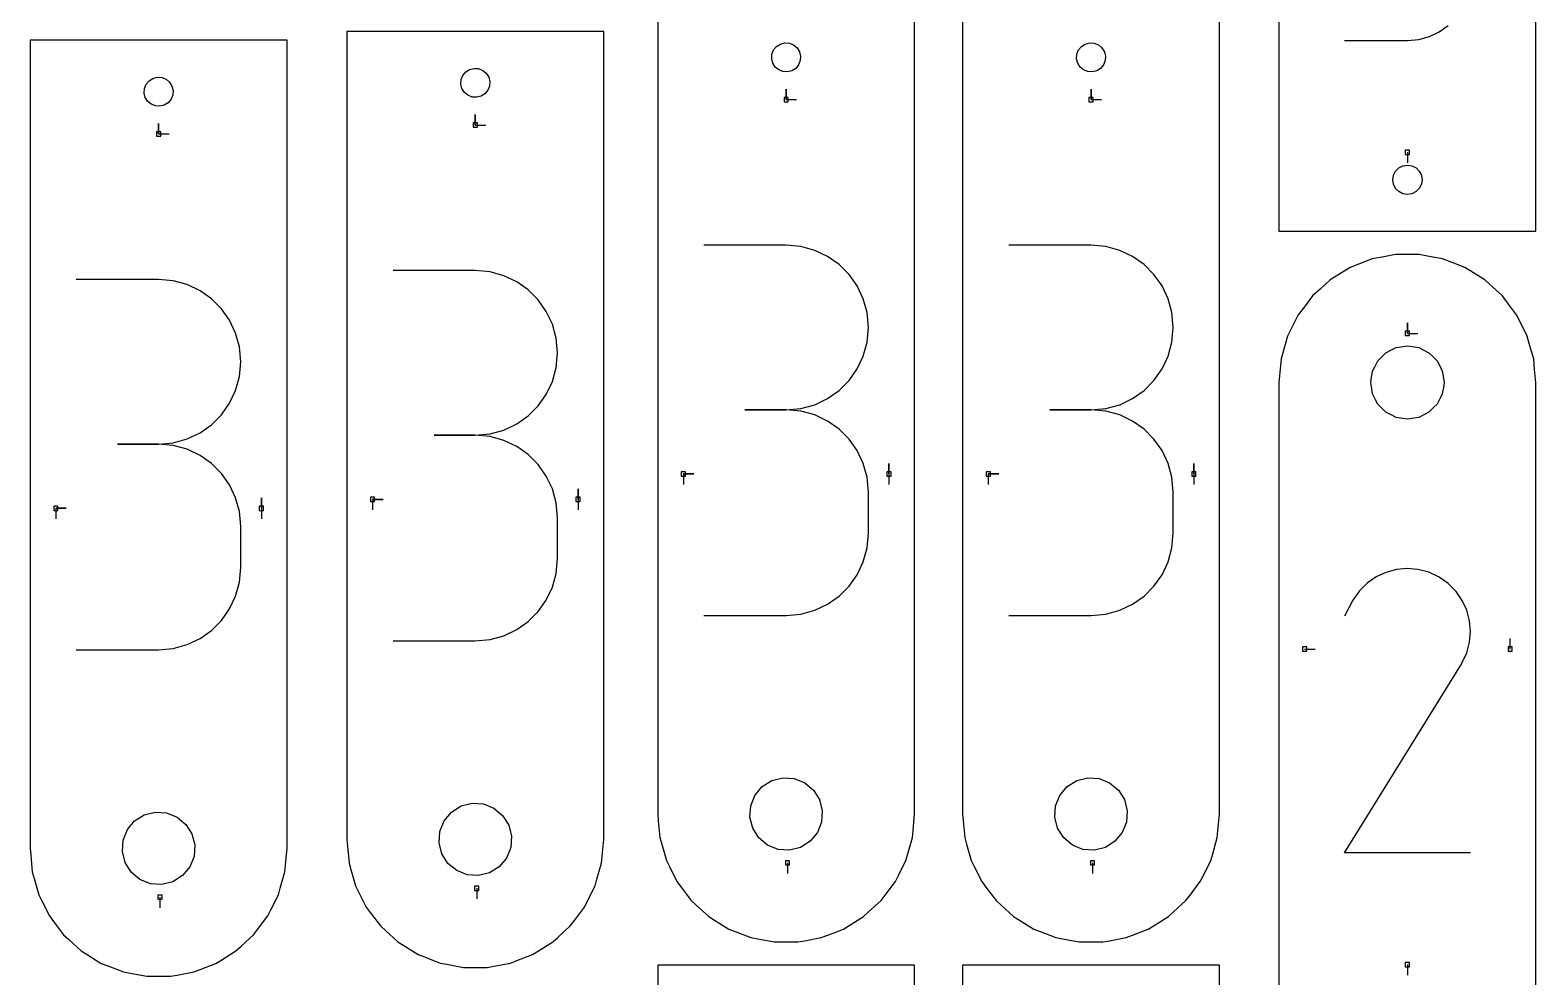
# Model space of a CAD drawing. Extents: x 0 to 800, y 0 to 1000.
# Drawn here: x 176.8 to 381.9, y 136.2 to 265.1 of the extents above; entities that cross this region are included whole.
import ezdxf

# ---------------------------------------------------------------- set-up
doc = ezdxf.new("R2010")
doc.units = 0
doc.header["$MEASUREMENT"] = 0
for name, color, linetype in [('annotation', 7, 'Continuous'), ('boundary', 7, 'Continuous'), ('hole', 7, 'Continuous')]:
    doc.layers.add(name, color=color, linetype=linetype)

msp = doc.modelspace()

# ---------------------------------------------------------------- linework, layer by layer
at = {"layer": 'annotation', "color": 1}
for p, q in [((367.376264, 264.264727), (368.714404, 264.900374)), ((368.714404, 264.900374), (369.913003, 265.747788)), ((355.789375, 263.726792), (364.378063, 263.726792)), ((364.378063, 263.726792), (365.922759, 263.865362)), ((364.378063, 263.726792), (364.378063, 263.726792)), ((365.922759, 263.865362), (367.376264, 264.264727)), ((279.750396, 255.659719), (279.750396, 257.088469)), ((279.750396, 255.659719), (279.750396, 257.088469)), ((279.750396, 257.088469), (279.750396, 255.659719)), ((321.285355, 255.659719), (321.285355, 257.088469)), ((321.285355, 255.659719), (321.285355, 257.088469)), ((321.285355, 257.088469), (321.285355, 255.659719)), ((279.750396, 255.659719), (281.179146, 255.659719)), ((321.285355, 255.659719), (322.714105, 255.659719)), ((194.260968, 250.98992), (194.260968, 252.41867)), ((194.260968, 250.98992), (194.260968, 252.41867)), ((194.260968, 252.41867), (194.260968, 250.98992)), ((237.408934, 252.199677), (237.408934, 253.628427)), ((237.408934, 252.199677), (237.408934, 253.628427)), ((237.408934, 253.628427), (237.408934, 252.199677)), ((194.260968, 250.98992), (195.689718, 250.98992)), ((237.408934, 252.199677), (238.837684, 252.199677)), ((364.382914, 248.487382), (364.382914, 247.058632)), ((279.744066, 235.837434), (268.537602, 235.837434)), ((281.759576, 235.656526), (279.744066, 235.837434)), ((283.6561, 235.135176), (281.759576, 235.656526)), ((285.402096, 234.30545), (283.6561, 235.135176)), ((286.966019, 233.199411), (285.402096, 234.30545)), ((321.279025, 235.837434), (310.072561, 235.837434)), ((323.294535, 235.656526), (321.279025, 235.837434)), ((325.191059, 235.135176), (323.294535, 235.656526)), ((326.937055, 234.30545), (325.191059, 235.135176)), ((328.500978, 233.199411), (326.937055, 234.30545)), ((237.402604, 232.377392), (226.19614, 232.377392)), ((239.418114, 232.196484), (237.402604, 232.377392)), ((241.314638, 231.675134), (239.418114, 232.196484)), ((288.316327, 231.849125), (286.966019, 233.199411)), ((289.421476, 230.286656), (288.316327, 231.849125)), ((329.851286, 231.849125), (328.500978, 233.199411)), ((330.956435, 230.286656), (329.851286, 231.849125)), ((194.254638, 231.167635), (183.048174, 231.167635)), ((196.270148, 230.986727), (194.254638, 231.167635)), ((198.166672, 230.465377), (196.270148, 230.986727)), ((199.912668, 229.635651), (198.166672, 230.465377)), ((243.060634, 230.845408), (241.314638, 231.675134)), ((244.624557, 229.739369), (243.060634, 230.845408)), ((245.974865, 228.389083), (244.624557, 229.739369)), ((290.249921, 228.544068), (289.421476, 230.286656)), ((331.78488, 228.544068), (330.956435, 230.286656)), ((201.476591, 228.529612), (199.912668, 229.635651)), ((202.826899, 227.179326), (201.476591, 228.529612)), ((247.080014, 226.826614), (245.974865, 228.389083)), ((290.770121, 226.653426), (290.249921, 228.544068)), ((332.30508, 226.653426), (331.78488, 228.544068)), ((203.932048, 225.616857), (202.826899, 227.179326)), ((247.908459, 225.084026), (247.080014, 226.826614)), ((290.95053, 224.646795), (290.770121, 226.653426)), ((332.485489, 224.646795), (332.30508, 226.653426)), ((204.760493, 223.874269), (203.932048, 225.616857)), ((205.280693, 221.983627), (204.760493, 223.874269)), ((248.428659, 223.193384), (247.908459, 225.084026)), ((290.770121, 222.630742), (290.95053, 224.646795)), ((290.95053, 224.646795), (290.95053, 224.646795)), ((332.30508, 222.630742), (332.485489, 224.646795)), ((332.485489, 224.646795), (332.485489, 224.646795)), ((364.382914, 223.827314), (364.382914, 225.256064)), ((364.382914, 223.827314), (364.382914, 225.256064)), ((364.382914, 225.256064), (364.382914, 223.827314)), ((364.382914, 223.827314), (365.811664, 223.827314)), ((205.461102, 219.976996), (205.280693, 221.983627)), ((248.609068, 221.186753), (248.428659, 223.193384)), ((290.249921, 220.732764), (290.770121, 222.630742)), ((331.78488, 220.732764), (332.30508, 222.630742)), ((205.280693, 217.960943), (205.461102, 219.976996)), ((205.461102, 219.976996), (205.461102, 219.976996)), ((248.428659, 219.1707), (248.609068, 221.186753)), ((248.609068, 221.186753), (248.609068, 221.186753)), ((289.421476, 218.984663), (290.249921, 220.732764)), ((330.956435, 218.984663), (331.78488, 220.732764)), ((204.760493, 216.062965), (205.280693, 217.960943)), ((247.908459, 217.272722), (248.428659, 219.1707)), ((288.316327, 217.418243), (289.421476, 218.984663)), ((329.851286, 217.418243), (330.956435, 218.984663)), ((203.932048, 214.314864), (204.760493, 216.062965)), ((245.974865, 213.958201), (247.080014, 215.524621)), ((247.080014, 215.524621), (247.908459, 217.272722)), ((285.402096, 214.957664), (286.966019, 216.065309)), ((286.966019, 216.065309), (288.316327, 217.418243)), ((326.937055, 214.957664), (328.500978, 216.065309)), ((328.500978, 216.065309), (329.851286, 217.418243)), ((202.826899, 212.748444), (203.932048, 214.314864)), ((244.624557, 212.605267), (245.974865, 213.958201)), ((279.744066, 213.424507), (274.132922, 213.424507)), ((274.132922, 213.424507), (279.744066, 213.424507)), ((279.744066, 213.424507), (281.759576, 213.605459)), ((281.759576, 213.243598), (279.744066, 213.424507)), ((279.744066, 213.424507), (279.744066, 213.424507)), ((281.759576, 213.605459), (283.6561, 214.127113)), ((283.6561, 214.127113), (285.402096, 214.957664)), ((321.279025, 213.424507), (315.667881, 213.424507)), ((315.667881, 213.424507), (321.279025, 213.424507)), ((321.279025, 213.424507), (323.294535, 213.605459)), ((323.294535, 213.243598), (321.279025, 213.424507)), ((321.279025, 213.424507), (321.279025, 213.424507)), ((323.294535, 213.605459), (325.191059, 214.127113)), ((325.191059, 214.127113), (326.937055, 214.957664)), ((199.912668, 210.287865), (201.476591, 211.39551)), ((201.476591, 211.39551), (202.826899, 212.748444)), ((241.314638, 210.667071), (243.060634, 211.497622)), ((243.060634, 211.497622), (244.624557, 212.605267)), ((283.6561, 212.722248), (281.759576, 213.243598)), ((285.402096, 211.892522), (283.6561, 212.722248)), ((286.966019, 210.786483), (285.402096, 211.892522)), ((325.191059, 212.722248), (323.294535, 213.243598)), ((326.937055, 211.892522), (325.191059, 212.722248)), ((328.500978, 210.786483), (326.937055, 211.892522)), ((196.270148, 208.93566), (198.166672, 209.457314)), ((198.166672, 209.457314), (199.912668, 210.287865)), ((237.402604, 209.964465), (231.79146, 209.964465)), ((231.79146, 209.964465), (237.402604, 209.964465)), ((237.402604, 209.964465), (239.418114, 210.145417)), ((239.418114, 209.783556), (237.402604, 209.964465)), ((237.402604, 209.964465), (237.402604, 209.964465)), ((239.418114, 210.145417), (241.314638, 210.667071)), ((241.314638, 209.262206), (239.418114, 209.783556)), ((243.060634, 208.43248), (241.314638, 209.262206)), ((288.316327, 209.436197), (286.966019, 210.786483)), ((289.421476, 207.873728), (288.316327, 209.436197)), ((329.851286, 209.436197), (328.500978, 210.786483)), ((330.956435, 207.873728), (329.851286, 209.436197)), ((194.254638, 208.754708), (188.643494, 208.754708)), ((188.643494, 208.754708), (194.254638, 208.754708)), ((194.254638, 208.754708), (196.270148, 208.93566)), ((196.270148, 208.573799), (194.254638, 208.754708)), ((194.254638, 208.754708), (194.254638, 208.754708)), ((198.166672, 208.052449), (196.270148, 208.573799)), ((199.912668, 207.222723), (198.166672, 208.052449)), ((201.476591, 206.116684), (199.912668, 207.222723)), ((244.624557, 207.326441), (243.060634, 208.43248)), ((245.974865, 205.976155), (244.624557, 207.326441)), ((290.249921, 206.13114), (289.421476, 207.873728)), ((331.78488, 206.13114), (330.956435, 207.873728)), ((202.826899, 204.766398), (201.476591, 206.116684)), ((247.080014, 204.413686), (245.974865, 205.976155)), ((290.770121, 204.240498), (290.249921, 206.13114)), ((293.750396, 204.689581), (293.750396, 206.118331)), ((293.750396, 204.689581), (293.750396, 206.118331)), ((293.750396, 206.118331), (293.750396, 204.689581)), ((332.30508, 204.240498), (331.78488, 206.13114)), ((335.285355, 204.689581), (335.285355, 206.118331)), ((335.285355, 204.689581), (335.285355, 206.118331)), ((335.285355, 206.118331), (335.285355, 204.689581)), ((203.932048, 203.203929), (202.826899, 204.766398)), ((204.760493, 201.461341), (203.932048, 203.203929)), ((247.908459, 202.671098), (247.080014, 204.413686)), ((265.750395, 204.689581), (267.179145, 204.689581)), ((265.750395, 204.689581), (267.179145, 204.689581)), ((267.179145, 204.689581), (265.750395, 204.689581)), ((265.750395, 204.689581), (265.750395, 203.260831)), ((290.95053, 202.233867), (290.770121, 204.240498)), ((293.750396, 204.689581), (293.750396, 203.260831)), ((307.285354, 204.689581), (308.714104, 204.689581)), ((307.285354, 204.689581), (308.714104, 204.689581)), ((308.714104, 204.689581), (307.285354, 204.689581)), ((307.285354, 204.689581), (307.285354, 203.260831)), ((332.485489, 202.233867), (332.30508, 204.240498)), ((335.285355, 204.689581), (335.285355, 203.260831)), ((205.280693, 199.570699), (204.760493, 201.461341)), ((208.260968, 200.019782), (208.260968, 201.448532)), ((208.260968, 200.019782), (208.260968, 201.448532)), ((208.260968, 201.448532), (208.260968, 200.019782)), ((223.408933, 201.229539), (224.837683, 201.229539)), ((223.408933, 201.229539), (224.837683, 201.229539)), ((224.837683, 201.229539), (223.408933, 201.229539)), ((223.408933, 201.229539), (223.408933, 199.800789)), ((248.428659, 200.780456), (247.908459, 202.671098)), ((251.408934, 201.229539), (251.408934, 202.658289)), ((251.408934, 201.229539), (251.408934, 202.658289)), ((251.408934, 202.658289), (251.408934, 201.229539)), ((251.408934, 201.229539), (251.408934, 199.800789)), ((290.95053, 196.622723), (290.95053, 202.233867)), ((290.95053, 202.233867), (290.95053, 202.233867)), ((332.485489, 196.622723), (332.485489, 202.233867)), ((332.485489, 202.233867), (332.485489, 202.233867)), ((180.260967, 200.019782), (181.689717, 200.019782)), ((180.260967, 200.019782), (181.689717, 200.019782)), ((181.689717, 200.019782), (180.260967, 200.019782)), ((180.260967, 200.019782), (180.260967, 198.591032)), ((205.461102, 197.564068), (205.280693, 199.570699)), ((208.260968, 200.019782), (208.260968, 198.591032)), ((248.609068, 198.773825), (248.428659, 200.780456)), ((205.461102, 191.952924), (205.461102, 197.564068)), ((205.461102, 197.564068), (205.461102, 197.564068)), ((248.609068, 193.162681), (248.609068, 198.773825)), ((248.609068, 198.773825), (248.609068, 198.773825)), ((290.770121, 194.615258), (290.95053, 196.622723)), ((332.30508, 194.615258), (332.485489, 196.622723)), ((248.428659, 191.155216), (248.609068, 193.162681)), ((290.249921, 192.724173), (290.770121, 194.615258)), ((331.78488, 192.724173), (332.30508, 194.615258)), ((205.280693, 189.945459), (205.461102, 191.952924)), ((247.908459, 189.264131), (248.428659, 191.155216)), ((288.316327, 189.41909), (289.421476, 190.981455)), ((289.421476, 190.981455), (290.249921, 192.724173)), ((329.851286, 189.41909), (330.956435, 190.981455)), ((330.956435, 190.981455), (331.78488, 192.724173)), ((361.463879, 191.286055), (360.130387, 190.671452)), ((362.8782, 191.665494), (361.463879, 191.286055)), ((364.340692, 191.801285), (362.8782, 191.665494)), ((365.818695, 191.684945), (364.340692, 191.801285)), ((367.279551, 191.307988), (365.818695, 191.684945)), ((368.690598, 190.66193), (367.279551, 191.307988)), ((204.760493, 188.054374), (205.280693, 189.945459)), ((247.080014, 187.521413), (247.908459, 189.264131)), ((286.966019, 188.069065), (288.316327, 189.41909)), ((328.500978, 188.069065), (329.851286, 189.41909)), ((357.836532, 188.770694), (356.941486, 187.501506)), ((358.910385, 189.830171), (357.836532, 188.770694)), ((360.130387, 190.671452), (358.910385, 189.830171)), ((369.952629, 189.765767), (368.690598, 190.66193)), ((368.690598, 190.66193), (368.690598, 190.66193)), ((371.007824, 188.690376), (369.952629, 189.765767)), ((203.932048, 186.311656), (204.760493, 188.054374)), ((245.974865, 185.959048), (247.080014, 187.521413)), ((283.6561, 186.133977), (285.402096, 186.963365)), ((285.402096, 186.963365), (286.966019, 188.069065)), ((325.191059, 186.133977), (326.937055, 186.963365)), ((326.937055, 186.963365), (328.500978, 188.069065)), ((356.941486, 187.501506), (355.81363, 185.337962)), ((371.8468, 187.468717), (371.007824, 188.690376)), ((372.460175, 186.133748), (371.8468, 187.468717)), ((201.476591, 183.399266), (202.826899, 184.749291)), ((202.826899, 184.749291), (203.932048, 186.311656)), ((244.624557, 184.609023), (245.974865, 185.959048)), ((268.537602, 185.432083), (279.744066, 185.432083)), ((279.744066, 185.432083), (281.759576, 185.612888)), ((279.744066, 185.432083), (279.744066, 185.432083)), ((281.759576, 185.612888), (283.6561, 186.133977)), ((310.072561, 185.432083), (321.279025, 185.432083)), ((321.279025, 185.432083), (323.294535, 185.612888)), ((321.279025, 185.432083), (321.279025, 185.432083)), ((323.294535, 185.612888), (325.191059, 186.133977)), ((372.838566, 184.718429), (372.460175, 186.133748)), ((372.97259, 183.255717), (372.838566, 184.718429)), ((199.912668, 182.293566), (201.476591, 183.399266)), ((239.418114, 182.152846), (241.314638, 182.673935)), ((241.314638, 182.673935), (243.060634, 183.503323)), ((243.060634, 183.503323), (244.624557, 184.609023)), ((372.852866, 181.778572), (372.97259, 183.255717)), ((183.048174, 180.762284), (194.254638, 180.762284)), ((194.254638, 180.762284), (196.270148, 180.943089)), ((194.254638, 180.762284), (194.254638, 180.762284)), ((196.270148, 180.943089), (198.166672, 181.464178)), ((198.166672, 181.464178), (199.912668, 182.293566)), ((226.19614, 181.972041), (237.402604, 181.972041)), ((237.402604, 181.972041), (239.418114, 182.152846)), ((237.402604, 181.972041), (237.402604, 181.972041)), ((350.382913, 180.857178), (351.811663, 180.857177)), ((372.47001, 180.319953), (372.852866, 181.778572)), ((378.382915, 180.857178), (378.382915, 182.285928)), ((355.789375, 153.124924), (371.661833, 178.677545)), ((371.661833, 178.677545), (371.680808, 178.701025)), ((371.661833, 178.677545), (371.661833, 178.677545)), ((371.680808, 178.701025), (371.699004, 178.724704)), ((371.699004, 178.724704), (371.716542, 178.748783)), ((371.716542, 178.748783), (371.73354, 178.77346)), ((371.73354, 178.77346), (371.750119, 178.798936)), ((371.750119, 178.798936), (371.766399, 178.82541)), ((371.766399, 178.82541), (371.782499, 178.853082)), ((371.782499, 178.853082), (371.798539, 178.882152)), ((371.798539, 178.882152), (371.81464, 178.912818)), ((371.81464, 178.912818), (372.47001, 180.319953)), ((371.81464, 178.912818), (371.81464, 178.912818)), ((372.966751, 153.124924), (355.789375, 153.124924)), ((279.939511, 151.743141), (279.939511, 150.314391)), ((321.47447, 151.743141), (321.47447, 150.314391)), ((237.598049, 148.283099), (237.598049, 146.854349)), ((194.450083, 147.073342), (194.450083, 145.644592)), ((364.382914, 137.887041), (364.382914, 136.458291))]:
    msp.add_line(p, q, dxfattribs=at)
at = {"layer": 'boundary', "color": 5}
for p, q in [((346.882913, 327.744845), (346.882913, 263.844847)), ((381.882915, 263.844847), (381.882915, 327.744845)), ((262.250395, 268.402253), (262.250395, 190.302257)), ((297.250396, 190.302257), (297.250397, 268.402253)), ((303.785354, 268.402253), (303.785354, 190.302257)), ((338.785355, 190.302257), (338.785356, 268.402253)), ((244.758934, 264.942211), (219.908933, 264.942211)), ((219.908933, 264.942211), (219.908933, 186.842215)), ((254.908935, 264.942211), (244.758934, 264.942211)), ((254.908934, 186.842215), (254.908935, 264.942211)), ((201.610968, 263.732454), (176.760967, 263.732454)), ((176.760967, 263.732454), (176.760967, 185.632458)), ((211.760969, 263.732454), (201.610968, 263.732454)), ((211.760968, 185.632458), (211.760969, 263.732454)), ((346.882913, 263.844847), (346.882913, 237.744848)), ((381.882914, 237.744848), (381.882915, 263.844847)), ((346.882913, 237.744848), (357.032913, 237.744848)), ((357.032913, 237.744848), (381.882914, 237.744848)), ((359.593811, 233.976449), (357.87736, 233.311493)), ((360.958806, 234.231611), (359.593811, 233.976449)), ((362.768218, 234.569848), (360.958806, 234.231611)), ((364.156857, 234.569848), (362.768218, 234.569848)), ((365.997611, 234.569848), (364.156857, 234.569848)), ((367.362606, 234.314686), (365.997611, 234.569848)), ((369.172018, 233.976449), (367.362606, 234.314686)), ((370.466884, 233.474816), (369.172018, 233.976449)), ((355.017452, 231.840827), (353.836808, 231.109803)), ((356.582493, 232.80986), (355.017452, 231.840827)), ((357.87736, 233.311493), (356.582493, 232.80986)), ((372.183336, 232.80986), (370.466884, 233.474816)), ((373.363981, 232.078835), (372.183336, 232.80986)), ((374.929023, 231.109803), (373.363981, 232.078835)), ((352.476473, 229.869695), (351.450256, 228.934176)), ((353.836808, 231.109803), (352.476473, 229.869695)), ((375.955238, 230.174283), (374.929023, 231.109803)), ((377.315571, 228.934176), (375.955238, 230.174283)), ((351.450256, 228.934176), (350.340955, 227.465223)), ((378.152413, 227.826018), (377.315571, 228.934176)), ((379.261714, 226.357065), (378.152413, 227.826018)), ((349.504113, 226.357065), (348.683618, 224.709288)), ((350.340955, 227.465223), (349.504113, 226.357065)), ((379.880685, 225.114006), (379.261714, 226.357065)), ((348.683618, 224.709288), (348.064648, 223.466229)), ((380.701181, 223.466229), (379.880685, 225.114006)), ((347.560903, 221.695745), (347.180884, 220.360117)), ((348.064648, 223.466229), (347.560903, 221.695745)), ((381.0812, 222.130601), (380.701181, 223.466229)), ((381.584945, 220.360117), (381.0812, 222.130601)), ((347.180884, 220.360117), (347.011041, 218.527217)), ((381.713072, 218.977403), (381.584945, 220.360117)), ((347.011041, 218.527217), (346.882913, 217.144504)), ((381.882915, 217.144504), (381.713072, 218.977403)), ((346.882913, 217.144504), (346.882913, 178.444505)), ((381.882915, 178.444505), (381.882915, 217.144504)), ((262.250395, 190.302257), (262.250395, 158.402257)), ((297.250397, 158.402257), (297.250396, 190.302257)), ((303.785354, 190.302257), (303.785354, 158.402257)), ((338.785356, 158.402257), (338.785355, 190.302257)), ((219.908933, 186.842215), (219.908933, 154.942215)), ((254.908935, 154.942215), (254.908934, 186.842215)), ((176.760967, 185.632458), (176.760967, 153.732458)), ((211.760969, 153.732458), (211.760968, 185.632458)), ((346.882913, 178.444505), (346.882913, 127.144507)), ((381.882914, 127.144507), (381.882915, 178.444505)), ((262.250395, 158.402257), (262.336807, 157.469729)), ((297.038837, 156.11917), (297.250397, 158.402257)), ((303.785354, 158.402257), (303.871766, 157.469729)), ((338.573796, 156.11917), (338.785356, 158.402257)), ((262.336807, 157.469729), (262.548366, 155.186641)), ((296.952425, 155.186641), (297.038837, 156.11917)), ((303.871766, 157.469729), (304.083325, 155.186641)), ((338.487384, 155.186641), (338.573796, 156.11917)), ((219.908933, 154.942215), (219.995345, 154.009687)), ((219.995345, 154.009687), (220.206904, 151.726599)), ((254.697375, 152.659128), (254.908935, 154.942215)), ((262.548366, 155.186641), (262.804659, 154.285867)), ((262.804659, 154.285867), (263.432133, 152.080526)), ((296.324951, 152.981299), (296.952425, 155.186641)), ((304.083325, 155.186641), (304.339618, 154.285867)), ((304.339618, 154.285867), (304.967092, 152.080526)), ((337.85991, 152.981299), (338.487384, 155.186641)), ((176.760967, 153.732458), (176.847379, 152.79993)), ((176.847379, 152.79993), (177.058938, 150.516842)), ((211.549409, 151.449371), (211.760969, 153.732458)), ((254.610963, 151.726599), (254.697375, 152.659128)), ((263.432133, 152.080526), (263.849578, 151.242185)), ((295.046639, 150.028036), (296.068659, 152.080526)), ((296.068659, 152.080526), (296.324951, 152.981299)), ((304.967092, 152.080526), (305.384537, 151.242185)), ((336.581598, 150.028036), (337.603618, 152.080526)), ((337.603618, 152.080526), (337.85991, 152.981299)), ((177.058938, 150.516842), (177.315231, 149.616068)), ((210.835523, 148.3115), (211.462997, 150.516842)), ((211.462997, 150.516842), (211.549409, 151.449371)), ((220.206904, 151.726599), (220.463197, 150.825825)), ((220.463197, 150.825825), (221.090671, 148.620484)), ((253.983489, 149.521257), (254.610963, 151.726599)), ((263.849578, 151.242185), (264.871597, 149.189696)), ((294.629195, 149.189696), (295.046639, 150.028036)), ((305.384537, 151.242185), (306.406556, 149.189696)), ((336.164154, 149.189696), (336.581598, 150.028036)), ((177.315231, 149.616068), (177.942705, 147.410727)), ((210.579231, 147.410727), (210.835523, 148.3115)), ((221.090671, 148.620484), (221.508116, 147.782143)), ((221.508116, 147.782143), (222.530135, 145.729654)), ((252.705177, 146.567994), (253.727197, 148.620484)), ((253.727197, 148.620484), (253.983489, 149.521257)), ((264.871597, 149.189696), (265.435978, 148.442333)), ((265.435978, 148.442333), (266.81774, 146.612582)), ((293.247433, 147.359945), (294.629195, 149.189696)), ((306.406556, 149.189696), (306.970937, 148.442333)), ((306.970937, 148.442333), (308.352699, 146.612582)), ((334.782392, 147.359945), (336.164154, 149.189696)), ((177.942705, 147.410727), (178.36015, 146.572386)), ((178.36015, 146.572386), (179.382169, 144.519897)), ((209.557211, 145.358237), (210.579231, 147.410727)), ((222.530135, 145.729654), (223.094516, 144.982291)), ((250.905971, 143.899903), (252.287733, 145.729654)), ((252.287733, 145.729654), (252.705177, 146.567994)), ((266.81774, 146.612582), (267.509839, 145.981649)), ((267.509839, 145.981649), (269.20429, 144.436952)), ((290.988602, 145.067885), (292.683052, 146.612582)), ((292.683052, 146.612582), (293.247433, 147.359945)), ((308.352699, 146.612582), (309.044798, 145.981649)), ((309.044798, 145.981649), (310.739249, 144.436952)), ((332.523561, 145.067885), (334.218011, 146.612582)), ((334.218011, 146.612582), (334.782392, 147.359945)), ((179.382169, 144.519897), (179.94655, 143.772534)), ((179.94655, 143.772534), (181.328312, 141.942783)), ((207.758005, 142.690146), (209.139767, 144.519897)), ((209.139767, 144.519897), (209.557211, 145.358237)), ((223.094516, 144.982291), (224.476278, 143.15254)), ((250.34159, 143.15254), (250.905971, 143.899903)), ((269.20429, 144.436952), (270.000538, 143.943938)), ((270.000538, 143.943938), (271.949975, 142.736904)), ((288.347066, 143.229918), (290.296502, 144.436952)), ((290.296502, 144.436952), (290.988602, 145.067885)), ((310.739249, 144.436952), (311.535497, 143.943938)), ((311.535497, 143.943938), (313.484934, 142.736904)), ((329.882025, 143.229918), (331.831461, 144.436952)), ((331.831461, 144.436952), (332.523561, 145.067885)), ((181.328312, 141.942783), (182.020411, 141.31185)), ((205.499174, 140.398086), (207.193624, 141.942783)), ((207.193624, 141.942783), (207.758005, 142.690146)), ((224.476278, 143.15254), (225.168377, 142.521607)), ((225.168377, 142.521607), (226.862828, 140.97691)), ((247.95504, 140.97691), (248.64714, 141.607843)), ((248.64714, 141.607843), (250.34159, 143.15254)), ((271.949975, 142.736904), (272.823257, 142.398591)), ((272.823257, 142.398591), (274.961293, 141.570308)), ((274.961293, 141.570308), (275.881871, 141.398223)), ((282.28567, 141.148995), (284.539498, 141.570309)), ((284.539498, 141.570309), (285.412781, 141.908621)), ((285.412781, 141.908621), (287.550817, 142.736904)), ((287.550817, 142.736904), (288.347066, 143.229918)), ((313.484934, 142.736904), (314.358216, 142.398591)), ((314.358216, 142.398591), (316.496252, 141.570308)), ((316.496252, 141.570308), (317.41683, 141.398223)), ((323.820629, 141.148995), (326.074457, 141.570309)), ((326.074457, 141.570309), (326.94774, 141.908621)), ((326.94774, 141.908621), (329.085776, 142.736904)), ((329.085776, 142.736904), (329.882025, 143.229918)), ((182.020411, 141.31185), (183.714862, 139.767153)), ((183.714862, 139.767153), (184.51111, 139.274139)), ((202.857638, 138.560119), (204.807074, 139.767153)), ((204.807074, 139.767153), (205.499174, 140.398086)), ((226.862828, 140.97691), (227.659076, 140.483896)), ((227.659076, 140.483896), (229.608513, 139.276862)), ((245.209355, 139.276862), (246.005604, 139.769876)), ((246.005604, 139.769876), (247.95504, 140.97691)), ((275.881871, 141.398223), (278.1357, 140.97691)), ((278.1357, 140.97691), (279.072223, 140.97691)), ((279.072223, 140.97691), (281.365092, 140.97691)), ((281.365092, 140.97691), (282.28567, 141.148995)), ((317.41683, 141.398223), (319.670659, 140.97691)), ((319.670659, 140.97691), (320.607182, 140.97691)), ((320.607182, 140.97691), (322.900051, 140.97691)), ((322.900051, 140.97691), (323.820629, 141.148995)), ((184.51111, 139.274139), (186.460547, 138.067105)), ((186.460547, 138.067105), (187.333829, 137.728792)), ((187.333829, 137.728792), (189.471865, 136.900509)), ((199.923353, 137.238822), (202.061389, 138.067105)), ((202.061389, 138.067105), (202.857638, 138.560119)), ((229.608513, 139.276862), (230.481795, 138.938549)), ((230.481795, 138.938549), (232.619831, 138.110266)), ((232.619831, 138.110266), (233.540409, 137.938181)), ((233.540409, 137.938181), (235.794238, 137.516868)), ((235.794238, 137.516868), (236.730761, 137.516868)), ((236.730761, 137.516868), (239.02363, 137.516868)), ((239.02363, 137.516868), (239.944208, 137.688953)), ((239.944208, 137.688953), (242.198036, 138.110267)), ((242.198036, 138.110267), (243.071319, 138.448579)), ((243.071319, 138.448579), (245.209355, 139.276862)), ((297.250397, 137.80191), (262.250395, 137.801909)), ((262.250395, 137.801909), (262.250395, 28.901917)), ((297.250396, 28.901916), (297.250397, 137.80191)), ((338.785356, 137.80191), (303.785354, 137.801909)), ((303.785354, 137.801909), (303.785354, 28.901917)), ((338.785355, 28.901916), (338.785356, 137.80191)), ((189.471865, 136.900509), (190.392443, 136.728424)), ((190.392443, 136.728424), (192.646272, 136.307111)), ((192.646272, 136.307111), (193.582795, 136.307111)), ((193.582795, 136.307111), (195.875664, 136.307111)), ((195.875664, 136.307111), (196.796242, 136.479196)), ((196.796242, 136.479196), (199.05007, 136.90051)), ((199.05007, 136.90051), (199.923353, 137.238822))]:
    msp.add_line(p, q, dxfattribs=at)
at = {"layer": 'hole', "color": 5}
for p, q in [((278.049979, 262.416137), (278.446511, 262.891974)), ((278.446511, 262.891974), (278.970676, 263.221991)), ((278.970676, 263.221991), (279.571166, 263.373866)), ((279.571166, 263.373866), (280.1892, 263.332759)), ((280.1892, 263.332759), (280.764281, 263.102675)), ((280.764281, 263.102675), (281.240115, 262.706137)), ((281.240115, 262.706137), (281.570126, 262.181974)), ((319.584938, 262.416137), (319.98147, 262.891974)), ((319.98147, 262.891974), (320.505635, 263.221991)), ((320.505635, 263.221991), (321.106125, 263.373866)), ((321.106125, 263.373866), (321.724159, 263.332759)), ((321.724159, 263.332759), (322.29924, 263.102675)), ((322.29924, 263.102675), (322.775074, 262.706137)), ((322.775074, 262.706137), (323.105085, 262.181974)), ((277.778783, 261.223022), (277.819895, 261.841059)), ((277.930666, 260.622537), (277.778783, 261.223022)), ((277.819895, 261.841059), (278.049979, 262.416137)), ((278.260676, 260.098372), (277.930666, 260.622537)), ((281.680896, 260.963451), (281.450813, 260.388372)), ((281.570126, 262.181974), (281.722009, 261.581482)), ((281.722009, 261.581482), (281.680896, 260.963451)), ((319.313742, 261.223022), (319.354854, 261.841059)), ((319.465625, 260.622537), (319.313742, 261.223022)), ((319.354854, 261.841059), (319.584938, 262.416137)), ((319.795635, 260.098372), (319.465625, 260.622537)), ((323.215855, 260.963451), (322.985772, 260.388372)), ((323.105085, 262.181974), (323.256968, 261.581482)), ((323.256968, 261.581482), (323.215855, 260.963451)), ((192.957083, 258.222175), (193.481248, 258.552192)), ((193.481248, 258.552192), (194.081738, 258.704067)), ((194.081738, 258.704067), (194.699772, 258.66296)), ((194.699772, 258.66296), (195.274853, 258.432876)), ((235.478433, 258.381017), (235.708517, 258.956095)), ((235.708517, 258.956095), (236.105049, 259.431932)), ((236.105049, 259.431932), (236.629214, 259.761949)), ((236.629214, 259.761949), (237.229704, 259.913824)), ((237.229704, 259.913824), (237.847738, 259.872717)), ((237.847738, 259.872717), (238.422819, 259.642633)), ((238.422819, 259.642633), (238.898653, 259.246095)), ((238.898653, 259.246095), (239.228664, 258.721932)), ((239.228664, 258.721932), (239.380547, 258.12144)), ((278.736511, 259.701838), (278.260676, 260.098372)), ((279.311592, 259.471751), (278.736511, 259.701838)), ((279.929626, 259.430638), (279.311592, 259.471751)), ((280.530115, 259.582523), (279.929626, 259.430638)), ((281.054281, 259.912537), (280.530115, 259.582523)), ((281.450813, 260.388372), (281.054281, 259.912537)), ((320.27147, 259.701838), (319.795635, 260.098372)), ((320.846551, 259.471751), (320.27147, 259.701838)), ((321.464585, 259.430638), (320.846551, 259.471751)), ((322.065074, 259.582523), (321.464585, 259.430638)), ((322.58924, 259.912537), (322.065074, 259.582523)), ((322.985772, 260.388372), (322.58924, 259.912537)), ((192.289355, 256.553223), (192.330467, 257.17126)), ((192.441238, 255.952738), (192.289355, 256.553223)), ((192.330467, 257.17126), (192.560551, 257.746338)), ((192.560551, 257.746338), (192.957083, 258.222175)), ((195.274853, 258.432876), (195.750687, 258.036338)), ((195.750687, 258.036338), (196.080698, 257.512175)), ((196.080698, 257.512175), (196.232581, 256.911683)), ((196.232581, 256.911683), (196.191468, 256.293652)), ((235.437321, 257.76298), (235.478433, 258.381017)), ((235.589204, 257.162495), (235.437321, 257.76298)), ((235.919214, 256.63833), (235.589204, 257.162495)), ((236.395049, 256.241796), (235.919214, 256.63833)), ((238.712819, 256.452495), (238.188653, 256.122481)), ((239.109351, 256.92833), (238.712819, 256.452495)), ((239.339434, 257.503409), (239.109351, 256.92833)), ((239.380547, 258.12144), (239.339434, 257.503409)), ((192.771248, 255.428573), (192.441238, 255.952738)), ((193.247083, 255.032039), (192.771248, 255.428573)), ((193.822164, 254.801952), (193.247083, 255.032039)), ((194.440198, 254.760839), (193.822164, 254.801952)), ((195.040687, 254.912724), (194.440198, 254.760839)), ((195.564853, 255.242738), (195.040687, 254.912724)), ((195.961385, 255.718573), (195.564853, 255.242738)), ((196.191468, 256.293652), (195.961385, 255.718573)), ((236.97013, 256.011709), (236.395049, 256.241796)), ((237.588164, 255.970596), (236.97013, 256.011709)), ((238.188653, 256.122481), (237.588164, 255.970596)), ((280.036146, 255.945469), (279.464646, 255.945469)), ((279.464646, 255.945469), (279.464646, 255.373969)), ((279.464646, 255.373969), (280.036146, 255.373969)), ((280.036146, 255.373969), (280.036146, 255.945469)), ((321.571105, 255.945469), (320.999605, 255.945469)), ((320.999605, 255.945469), (320.999605, 255.373969)), ((320.999605, 255.373969), (321.571105, 255.373969)), ((321.571105, 255.373969), (321.571105, 255.945469)), ((237.694684, 252.485427), (237.123184, 252.485427)), ((237.123184, 252.485427), (237.123184, 251.913927)), ((237.694684, 251.913927), (237.694684, 252.485427)), ((194.546718, 251.27567), (193.975218, 251.27567)), ((193.975218, 251.27567), (193.975218, 250.70417)), ((193.975218, 250.70417), (194.546718, 250.70417)), ((194.546718, 250.70417), (194.546718, 251.27567)), ((237.123184, 251.913927), (237.694684, 251.913927)), ((364.668664, 248.773132), (364.097164, 248.773132)), ((364.097164, 248.773132), (364.097164, 248.201632)), ((364.097164, 248.201632), (364.668664, 248.201632)), ((364.668664, 248.201632), (364.668664, 248.773132)), ((362.764881, 245.920412), (363.207343, 246.362875)), ((363.207343, 246.362875), (363.76488, 246.64696)), ((363.76488, 246.64696), (364.382914, 246.744844)), ((364.382914, 246.744844), (365.000949, 246.64696)), ((365.000949, 246.64696), (365.558487, 246.362875)), ((365.558487, 246.362875), (366.000948, 245.920412)), ((362.382915, 244.744845), (362.480801, 245.362879)), ((362.480801, 244.126811), (362.382915, 244.744845)), ((362.480801, 245.362879), (362.764881, 245.920412)), ((362.76488, 243.569278), (362.480801, 244.126811)), ((366.000948, 245.920412), (366.285028, 245.362879)), ((366.285028, 244.126811), (366.000948, 243.569278)), ((366.285028, 245.362879), (366.382915, 244.744845)), ((366.382915, 244.744845), (366.285028, 244.126811)), ((363.207342, 243.126814), (362.76488, 243.569278)), ((363.76488, 242.842729), (363.207342, 243.126814)), ((364.382914, 242.744846), (363.76488, 242.842729)), ((365.000949, 242.842729), (364.382914, 242.744846)), ((365.558487, 243.126814), (365.000949, 242.842729)), ((366.000948, 243.569278), (365.558487, 243.126814)), ((364.668664, 224.113064), (364.097164, 224.113064)), ((364.097164, 224.113064), (364.097164, 223.541564)), ((364.668664, 223.541564), (364.668664, 224.113064)), ((362.043339, 221.494972), (362.837829, 221.899785)), ((362.837829, 221.899785), (363.502215, 222.005014)), ((363.502215, 222.005014), (364.382914, 222.144504)), ((364.097164, 223.541564), (364.668664, 223.541564)), ((364.382914, 222.144504), (365.047301, 222.039275)), ((365.047301, 222.039275), (365.928, 221.899785)), ((365.928, 221.899785), (366.527352, 221.5944)), ((366.527352, 221.5944), (367.321842, 221.189587)), ((359.933017, 219.288938), (360.33783, 220.083429)), ((360.33783, 220.083429), (360.813478, 220.559077)), ((360.813478, 220.559077), (361.443987, 221.189587)), ((361.443987, 221.189587), (362.043339, 221.494972)), ((367.321842, 221.189587), (367.79749, 220.713939)), ((367.79749, 220.713939), (368.428001, 220.083429)), ((368.428001, 220.083429), (368.733386, 219.484076)), ((368.733386, 219.484076), (369.138198, 218.689585)), ((359.382914, 217.144504), (359.488143, 217.808889)), ((359.488143, 217.808889), (359.627632, 218.689585)), ((359.627632, 218.689585), (359.933017, 219.288938)), ((369.138198, 218.689585), (369.243426, 218.0252)), ((369.243426, 218.0252), (369.382915, 217.144503)), ((359.522403, 216.263805), (359.382914, 217.144504)), ((359.627632, 215.599419), (359.522403, 216.263805)), ((360.032445, 214.804928), (359.627632, 215.599419)), ((369.138198, 215.599419), (368.832813, 215.000066)), ((369.277687, 216.480117), (369.138198, 215.599419)), ((369.382915, 217.144503), (369.277687, 216.480117)), ((360.33783, 214.205575), (360.032445, 214.804928)), ((360.96834, 213.575065), (360.33783, 214.205575)), ((361.443987, 213.099417), (360.96834, 213.575065)), ((367.952352, 213.729927), (367.321842, 213.099417)), ((368.428001, 214.205575), (367.952352, 213.729927)), ((368.832813, 215.000066), (368.428001, 214.205575)), ((362.238477, 212.694604), (361.443987, 213.099417)), ((362.837829, 212.389219), (362.238477, 212.694604)), ((363.718527, 212.249731), (362.837829, 212.389219)), ((364.382914, 212.144503), (363.718527, 212.249731)), ((365.263613, 212.283991), (364.382914, 212.144503)), ((365.928, 212.389219), (365.263613, 212.283991)), ((366.72249, 212.794032), (365.928, 212.389219)), ((367.321842, 213.099417), (366.72249, 212.794032)), ((266.036145, 204.975331), (265.464645, 204.975331)), ((265.464645, 204.975331), (265.464645, 204.403831)), ((265.464645, 204.403831), (266.036145, 204.403831)), ((266.036145, 204.403831), (266.036145, 204.975331)), ((294.036146, 204.975331), (293.464646, 204.975331)), ((293.464646, 204.975331), (293.464646, 204.403831)), ((293.464646, 204.403831), (294.036146, 204.403831)), ((294.036146, 204.403831), (294.036146, 204.975331)), ((307.571104, 204.975331), (306.999604, 204.975331)), ((306.999604, 204.975331), (306.999604, 204.403831)), ((306.999604, 204.403831), (307.571104, 204.403831)), ((307.571104, 204.403831), (307.571104, 204.975331)), ((335.571105, 204.975331), (334.999605, 204.975331)), ((334.999605, 204.975331), (334.999605, 204.403831)), ((334.999605, 204.403831), (335.571105, 204.403831)), ((335.571105, 204.403831), (335.571105, 204.975331)), ((223.694683, 201.515289), (223.123183, 201.515289)), ((223.123183, 201.515289), (223.123183, 200.943789)), ((223.694683, 200.943789), (223.694683, 201.515289)), ((251.694684, 201.515289), (251.123184, 201.515289)), ((251.123184, 201.515289), (251.123184, 200.943789)), ((251.694684, 200.943789), (251.694684, 201.515289)), ((180.546717, 200.305532), (179.975217, 200.305532)), ((179.975217, 200.305532), (179.975217, 199.734032)), ((179.975217, 199.734032), (180.546717, 199.734032)), ((180.546717, 199.734032), (180.546717, 200.305532)), ((208.546718, 200.305532), (207.975218, 200.305532)), ((207.975218, 200.305532), (207.975218, 199.734032)), ((207.975218, 199.734032), (208.546718, 199.734032)), ((208.546718, 199.734032), (208.546718, 200.305532)), ((223.123183, 200.943789), (223.694683, 200.943789)), ((251.123184, 200.943789), (251.694684, 200.943789)), ((350.668663, 181.142928), (350.097163, 181.142928)), ((350.097163, 181.142928), (350.097163, 180.571428)), ((350.097163, 180.571428), (350.668663, 180.571428)), ((350.668663, 180.571428), (350.668663, 181.142928)), ((378.668665, 181.142928), (378.097165, 181.142928)), ((378.097165, 181.142928), (378.097165, 180.571428)), ((378.097165, 180.571428), (378.668665, 180.571428)), ((378.668665, 180.571428), (378.668665, 181.142928)), ((275.499354, 160.936967), (276.490684, 162.126554)), ((276.490684, 162.126554), (277.801097, 162.951579)), ((277.801097, 162.951579), (279.302321, 163.331286)), ((279.302321, 163.331286), (280.847406, 163.228504)), ((280.847406, 163.228504), (282.285108, 162.653298)), ((282.285108, 162.653298), (283.474695, 161.661967)), ((317.034313, 160.936967), (318.025643, 162.126554)), ((318.025643, 162.126554), (319.336056, 162.951579)), ((319.336056, 162.951579), (320.83728, 163.331286)), ((320.83728, 163.331286), (322.382365, 163.228504)), ((322.382365, 163.228504), (323.820067, 162.653298)), ((323.820067, 162.653298), (325.009654, 161.661967)), ((274.924145, 159.499267), (275.499354, 160.936967)), ((283.474695, 161.661967), (284.299721, 160.351555)), ((284.299721, 160.351555), (284.679428, 158.850332)), ((316.459104, 159.499267), (317.034313, 160.936967)), ((325.009654, 161.661967), (325.83468, 160.351555)), ((325.83468, 160.351555), (326.214387, 158.850332)), ((191.001256, 157.456755), (192.311669, 158.28178)), ((192.311669, 158.28178), (193.812893, 158.661487)), ((193.812893, 158.661487), (195.357978, 158.558705)), ((195.357978, 158.558705), (196.79568, 157.983499)), ((196.79568, 157.983499), (197.985267, 156.992168)), ((233.157892, 157.476925), (234.149222, 158.666512)), ((234.149222, 158.666512), (235.459635, 159.491537)), ((235.459635, 159.491537), (236.960859, 159.871244)), ((236.960859, 159.871244), (238.505944, 159.768462)), ((238.505944, 159.768462), (239.943646, 159.193256)), ((239.943646, 159.193256), (241.133233, 158.201925)), ((241.133233, 158.201925), (241.958259, 156.891513)), ((274.821364, 157.954182), (274.924145, 159.499267)), ((275.201071, 156.452956), (274.821364, 157.954182)), ((284.679428, 158.850332), (284.576646, 157.305245)), ((316.356323, 157.954182), (316.459104, 159.499267)), ((316.73603, 156.452956), (316.356323, 157.954182)), ((326.214387, 158.850332), (326.111605, 157.305245)), ((189.434717, 154.829468), (190.009926, 156.267168)), ((190.009926, 156.267168), (191.001256, 157.456755)), ((197.985267, 156.992168), (198.810293, 155.681756)), ((232.479902, 154.49414), (232.582683, 156.039225)), ((232.582683, 156.039225), (233.157892, 157.476925)), ((241.958259, 156.891513), (242.337966, 155.39029)), ((276.026097, 155.142545), (275.201071, 156.452956)), ((284.576646, 157.305245), (284.001438, 155.867545)), ((317.561056, 155.142545), (316.73603, 156.452956)), ((326.111605, 157.305245), (325.536397, 155.867545)), ((189.331936, 153.284383), (189.434717, 154.829468)), ((198.810293, 155.681756), (199.19, 154.180533)), ((199.19, 154.180533), (199.087218, 152.635446)), ((232.859609, 152.992914), (232.479902, 154.49414)), ((242.235184, 153.845203), (241.659976, 152.407503)), ((242.337966, 155.39029), (242.235184, 153.845203)), ((277.215684, 154.151214), (276.026097, 155.142545)), ((278.653385, 153.576006), (277.215684, 154.151214)), ((281.699695, 153.852932), (280.19847, 153.473223)), ((283.010108, 154.677957), (281.699695, 153.852932)), ((284.001438, 155.867545), (283.010108, 154.677957)), ((318.750643, 154.151214), (317.561056, 155.142545)), ((320.188344, 153.576006), (318.750643, 154.151214)), ((323.234654, 153.852932), (321.733429, 153.473223)), ((324.545067, 154.677957), (323.234654, 153.852932)), ((325.536397, 155.867545), (324.545067, 154.677957)), ((189.711643, 151.783157), (189.331936, 153.284383)), ((199.087218, 152.635446), (198.51201, 151.197746)), ((233.684635, 151.682503), (232.859609, 152.992914)), ((241.659976, 152.407503), (240.668646, 151.217915)), ((280.19847, 153.473223), (278.653385, 153.576006)), ((280.225261, 152.028891), (279.653761, 152.028891)), ((279.653761, 152.028891), (279.653761, 151.457391)), ((280.225261, 151.457391), (280.225261, 152.028891)), ((321.733429, 153.473223), (320.188344, 153.576006)), ((321.76022, 152.028891), (321.18872, 152.028891)), ((321.18872, 152.028891), (321.18872, 151.457391)), ((321.76022, 151.457391), (321.76022, 152.028891)), ((190.536669, 150.472746), (189.711643, 151.783157)), ((191.726256, 149.481415), (190.536669, 150.472746)), ((197.52068, 150.008158), (196.210267, 149.183133)), ((198.51201, 151.197746), (197.52068, 150.008158)), ((234.874222, 150.691172), (233.684635, 151.682503)), ((236.311923, 150.115964), (234.874222, 150.691172)), ((237.857008, 150.013181), (236.311923, 150.115964)), ((239.358233, 150.39289), (237.857008, 150.013181)), ((240.668646, 151.217915), (239.358233, 150.39289)), ((279.653761, 151.457391), (280.225261, 151.457391)), ((321.18872, 151.457391), (321.76022, 151.457391)), ((193.163957, 148.906207), (191.726256, 149.481415)), ((194.709042, 148.803424), (193.163957, 148.906207)), ((196.210267, 149.183133), (194.709042, 148.803424)), ((237.883799, 148.568849), (237.312299, 148.568849)), ((237.312299, 148.568849), (237.312299, 147.997349)), ((237.312299, 147.997349), (237.883799, 147.997349)), ((237.883799, 147.997349), (237.883799, 148.568849)), ((194.735833, 147.359092), (194.164333, 147.359092)), ((194.164333, 147.359092), (194.164333, 146.787592)), ((194.164333, 146.787592), (194.735833, 146.787592)), ((194.735833, 146.787592), (194.735833, 147.359092)), ((364.668664, 138.172791), (364.097164, 138.172791)), ((364.097164, 138.172791), (364.097164, 137.601291)), ((364.097164, 137.601291), (364.668664, 137.601291)), ((364.668664, 137.601291), (364.668664, 138.172791))]:
    msp.add_line(p, q, dxfattribs=at)

doc.saveas('drawing.dxf')
